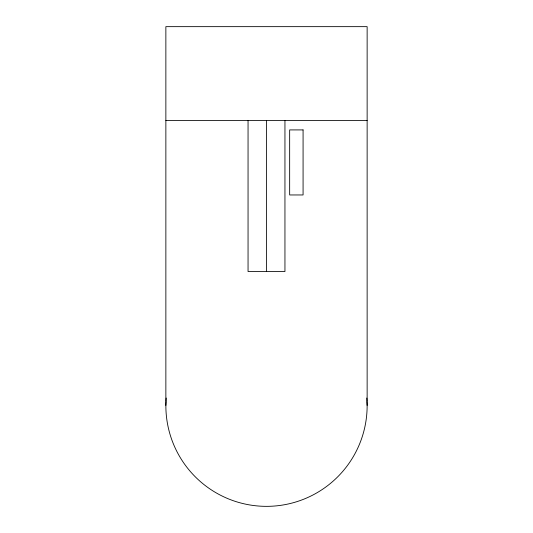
<?xml version="1.0" encoding="UTF-8"?>
<svg xmlns="http://www.w3.org/2000/svg" width="533" height="533" viewBox="0 0 533 533"><rect width="100%" height="100%" fill="white"/><g stroke="black" fill="none" stroke-linecap="round" stroke-linejoin="round"><path stroke-width="0.8" d="M165.863 405.413L166.196 398.024M165.863 120.578L367.137 120.578M366.804 398.024L367.137 405.413M367.137 400.956L367.137 26.65L165.863 26.65L165.863 400.956M284.948 120.578L284.948 271.53L248.052 271.53L248.052 120.578M266.5 120.578L266.5 271.35M367.05 401.602A100.637 100.637 0 0 1 266.5 506.35A100.637 100.637 0 0 1 165.95 401.602M303.077 129.912L289.659 129.912L289.659 194.958L303.077 194.958L303.077 129.912"/></g></svg>
